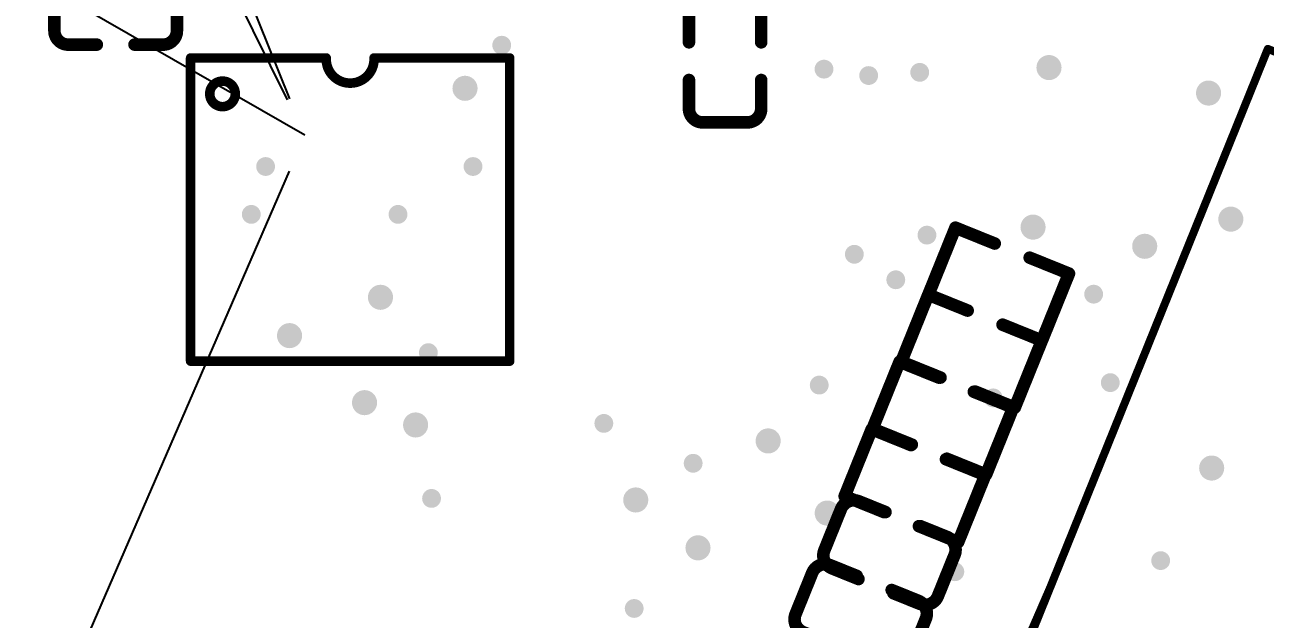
# Model space of a CAD drawing. Header units: millimetres. Extents: x 48.2 to 146, y 29.9 to 110.2.
# Drawn here: x 95.81 to 115.56, y 66.86 to 76.32 of the extents above; entities that cross this region are included whole.
import ezdxf

# ---------------------------------------------------------------- set-up
doc = ezdxf.new("R2010")
doc.units = ezdxf.units.MM
for name, color, linetype in [('KeepOutLayer', 6, 'Continuous'), ('PadHoleLayer', 156, 'Continuous'), ('TopOverlay', 2, 'Continuous'), ('ViaHoleLayer', 16, 'Continuous')]:
    doc.layers.add(name, color=color, linetype=linetype)
doc.dimstyles.new('ISO-25', dxfattribs={"dimtxt": 2.5, "dimasz": 2.5, "dimexe": 1.25, "dimexo": 0.625, "dimtad": 1, "dimtxsty": 'Standard', "dimcen": 2.5, "dimclrd": 3, "dimclre": 3, "dimclrt": 3, "dimadec": 0, "dimazin": 0, "dimtfac": 1, "dimtmove": 0, "dimatfit": 3, "dimfxl": 1, "dimarcsym": 0})

# ---------------------------------------------------------------- blocks, each defined once
blk = doc.blocks.new('SOP_8_32')
at = {"layer": 'TopOverlay', "const_width": 0.152}
for points in [[(-2.413, 0.381), (-2.413, 2.54)], [(2.413, 2.54), (-2.413, 2.54)], [(2.413, -2.54), (2.413, 2.54)], [(-2.393, 0.381), (-2.413, 0.381)], [(-2.413, -2.54), (-2.413, -0.381)], [(-2.393, -0.381), (-2.413, -0.381)], [(2.413, -2.54), (-2.413, -2.54)]]:
    blk.add_lwpolyline(points, dxfattribs=at)
at = {"layer": 'TopOverlay'}
for points, const_width in [([(-2.451, 2.54, 1), (-2.375, 2.54, 1)], 0.0762), ([(-2.451, 2.54, 1), (-2.375, 2.54, 1)], 0.0762), ([(2.375, 2.54, 1), (2.451, 2.54, 1)], 0.0762), ([(2.375, 2.54, 1), (2.451, 2.54, 1)], 0.0762), ([(-2.451, 0.381, 1), (-2.375, 0.381, 1)], 0.0762), ([(-2.451, 0.381, 1), (-2.375, 0.381, 1)], 0.0762), ([(-2.432, 0.381, 1), (-2.355, 0.381, 1)], 0.0762), ([(-2.432, 0.381, 1), (-2.355, 0.381, 1)], 0.0762), ([(-2.451, -0.381, 1), (-2.375, -0.381, 1)], 0.0762), ([(-2.451, -0.381, 1), (-2.375, -0.381, 1)], 0.0762), ([(-2.432, -0.381, 1), (-2.355, -0.381, 1)], 0.0762), ([(-2.432, -0.381, 1), (-2.355, -0.381, 1)], 0.0762), ([(-1.638, -2.032, 1), (-2.045, -2.032, 1)], 0.152), ([(-2.083, -2.032, 1), (-2.007, -2.032, 1)], 0.0762), ([(-1.676, -2.032, 1), (-1.6, -2.032, 1)], 0.0762), ([(-2.451, -2.54, 1), (-2.375, -2.54, 1)], 0.0762), ([(-2.451, -2.54, 1), (-2.375, -2.54, 1)], 0.0762), ([(2.375, -2.54, 1), (2.451, -2.54, 1)], 0.0762), ([(2.375, -2.54, 1), (2.451, -2.54, 1)], 0.0762)]:
    blk.add_lwpolyline(points, format="xyb", close=True, dxfattribs=dict(at, const_width=const_width))
at = {"layer": 'TopOverlay', "const_width": 0.152}
blk.add_lwpolyline([(-2.393, 0.381, -1), (-2.393, -0.381)], format="xyb", dxfattribs=at)
blk = doc.blocks.new('TF_CKT01_009D_35')
at = {"layer": 'PadHoleLayer'}
h = blk.add_hatch(color=156, dxfattribs=at)
edge = h.paths.add_edge_path()
edge.add_arc((-4, 3.3), 0.55, 0, 360)
h = blk.add_hatch(color=156, dxfattribs=at)
edge = h.paths.add_edge_path()
edge.add_arc((4, 3.3), 0.55, 0, 360)
at = {"layer": 'TopOverlay', "const_width": 0.127}
for points in [[(-6.731, 14.351), (-6.731, 0)], [(-6.731, 14.351), (8.001, 14.351)], [(8.001, 14.351), (8.001, -0.7)], [(-6.731, 0), (1.631, 0)], [(3.979, -0.678), (4.151, -0.7)], [(4.151, -0.7), (8.001, -0.7)]]:
    blk.add_lwpolyline(points, dxfattribs=at)
at = {"layer": 'TopOverlay', "const_width": 0.0635}
for points in [[(-6.763, 14.351, 1), (-6.699, 14.351, 1)], [(-6.763, 14.351, 1), (-6.699, 14.351, 1)], [(7.969, 14.351, 1), (8.033, 14.351, 1)], [(7.969, 14.351, 1), (8.033, 14.351, 1)], [(-6.763, 0, 1), (-6.699, 0, 1)], [(-6.763, 0, 1), (-6.699, 0, 1)], [(1.599, 0, 1), (1.662, 0, 1)], [(1.599, 0, 1), (1.663, 0, 1)], [(3.946, -0.677, 1), (4.009, -0.677, 1)], [(3.947, -0.678, 1), (4.01, -0.678, 1)], [(4.12, -0.7, 1), (4.183, -0.7, 1)], [(4.12, -0.7, 1), (4.183, -0.7, 1)], [(7.969, -0.7, 1), (8.033, -0.7, 1)], [(7.969, -0.7, 1), (8.033, -0.7, 1)]]:
    blk.add_lwpolyline(points, format="xyb", close=True, dxfattribs=at)
at = {"layer": 'TopOverlay', "const_width": 0.127}
blk.add_lwpolyline([(1.63, 0, -0.171831), (3.977, -0.677)], format="xyb", dxfattribs=at)
blk = doc.blocks.new('LC_0402_R_41')
at = {"layer": 'TopOverlay', "const_width": 0.2}
for points in [[(-0.975, 0.575), (-0.975, -0.575)], [(-0.3, 0.575), (-0.975, 0.575)], [(0.975, 0.575), (0.3, 0.575)], [(0.975, 0.575), (0.975, -0.575)], [(-0.3, -0.575), (-0.975, -0.575)], [(0.975, -0.575), (0.3, -0.575)]]:
    blk.add_lwpolyline(points, dxfattribs=at)
at = {"layer": 'TopOverlay', "const_width": 0.1}
for points in [[(-1.025, 0.575, 1), (-0.925, 0.575, 1)], [(-1.025, 0.575, 1), (-0.925, 0.575, 1)], [(-0.35, 0.575, 1), (-0.25, 0.575, 1)], [(0.25, 0.575, 1), (0.35, 0.575, 1)], [(0.925, 0.575, 1), (1.025, 0.575, 1)], [(0.925, 0.575, 1), (1.025, 0.575, 1)], [(-1.025, -0.575, 1), (-0.925, -0.575, 1)], [(-1.025, -0.575, 1), (-0.925, -0.575, 1)], [(-0.35, -0.575, 1), (-0.25, -0.575, 1)], [(0.25, -0.575, 1), (0.35, -0.575, 1)], [(0.925, -0.575, 1), (1.025, -0.575, 1)], [(0.925, -0.575, 1), (1.025, -0.575, 1)]]:
    blk.add_lwpolyline(points, format="xyb", close=True, dxfattribs=at)
blk = doc.blocks.new('LC_0402_R_42')
at = {"layer": 'TopOverlay', "const_width": 0.2}
for points in [[(-0.975, 0.575), (-0.975, -0.575)], [(-0.3, 0.575), (-0.975, 0.575)], [(0.975, 0.575), (0.3, 0.575)], [(0.975, 0.575), (0.975, -0.575)], [(-0.3, -0.575), (-0.975, -0.575)], [(0.975, -0.575), (0.3, -0.575)]]:
    blk.add_lwpolyline(points, dxfattribs=at)
at = {"layer": 'TopOverlay', "const_width": 0.1}
for points in [[(-1.025, 0.575, 1), (-0.925, 0.575, 1)], [(-1.025, 0.575, 1), (-0.925, 0.575, 1)], [(-0.35, 0.575, 1), (-0.25, 0.575, 1)], [(0.25, 0.575, 1), (0.35, 0.575, 1)], [(0.925, 0.575, 1), (1.025, 0.575, 1)], [(0.925, 0.575, 1), (1.025, 0.575, 1)], [(-1.025, -0.575, 1), (-0.925, -0.575, 1)], [(-1.025, -0.575, 1), (-0.925, -0.575, 1)], [(-0.35, -0.575, 1), (-0.25, -0.575, 1)], [(0.25, -0.575, 1), (0.35, -0.575, 1)], [(0.925, -0.575, 1), (1.025, -0.575, 1)], [(0.925, -0.575, 1), (1.025, -0.575, 1)]]:
    blk.add_lwpolyline(points, format="xyb", close=True, dxfattribs=at)
blk = doc.blocks.new('LC_0402_R_56')
at = {"layer": 'TopOverlay', "const_width": 0.2}
for points in [[(-0.975, -0.575), (-0.975, 0.575)], [(-0.975, 0.575), (-0.3, 0.575)], [(0.3, 0.575), (0.975, 0.575)], [(0.975, -0.575), (0.975, 0.575)], [(-0.975, -0.575), (-0.3, -0.575)], [(0.3, -0.575), (0.975, -0.575)]]:
    blk.add_lwpolyline(points, dxfattribs=at)
at = {"layer": 'TopOverlay', "const_width": 0.1}
for points in [[(-1.025, 0.575, 1), (-0.925, 0.575, 1)], [(-1.025, 0.575, 1), (-0.925, 0.575, 1)], [(-0.35, 0.575, 1), (-0.25, 0.575, 1)], [(0.25, 0.575, 1), (0.35, 0.575, 1)], [(0.925, 0.575, 1), (1.025, 0.575, 1)], [(0.925, 0.575, 1), (1.025, 0.575, 1)], [(-1.025, -0.575, 1), (-0.925, -0.575, 1)], [(-1.025, -0.575, 1), (-0.925, -0.575, 1)], [(-0.35, -0.575, 1), (-0.25, -0.575, 1)], [(0.25, -0.575, 1), (0.35, -0.575, 1)], [(0.925, -0.575, 1), (1.025, -0.575, 1)], [(0.925, -0.575, 1), (1.025, -0.575, 1)]]:
    blk.add_lwpolyline(points, format="xyb", close=True, dxfattribs=at)
blk = doc.blocks.new('LC_0402_R_57')
at = {"layer": 'TopOverlay', "const_width": 0.2}
for points in [[(-0.975, -0.575), (-0.975, 0.575)], [(-0.975, 0.575), (-0.3, 0.575)], [(0.3, 0.575), (0.975, 0.575)], [(0.975, -0.575), (0.975, 0.575)], [(-0.975, -0.575), (-0.3, -0.575)], [(0.3, -0.575), (0.975, -0.575)]]:
    blk.add_lwpolyline(points, dxfattribs=at)
at = {"layer": 'TopOverlay', "const_width": 0.1}
for points in [[(-1.025, 0.575, 1), (-0.925, 0.575, 1)], [(-1.025, 0.575, 1), (-0.925, 0.575, 1)], [(-0.35, 0.575, 1), (-0.25, 0.575, 1)], [(0.25, 0.575, 1), (0.35, 0.575, 1)], [(0.925, 0.575, 1), (1.025, 0.575, 1)], [(0.925, 0.575, 1), (1.025, 0.575, 1)], [(-1.025, -0.575, 1), (-0.925, -0.575, 1)], [(-1.025, -0.575, 1), (-0.925, -0.575, 1)], [(-0.35, -0.575, 1), (-0.25, -0.575, 1)], [(0.25, -0.575, 1), (0.35, -0.575, 1)], [(0.925, -0.575, 1), (1.025, -0.575, 1)], [(0.925, -0.575, 1), (1.025, -0.575, 1)]]:
    blk.add_lwpolyline(points, format="xyb", close=True, dxfattribs=at)
blk = doc.blocks.new('LC_0402_C_91')
at = {"layer": 'TopOverlay', "const_width": 0.2}
for points in [[(-0.975, 0.355, -0.414214), (-0.755, 0.575)], [(0.755, 0.575, -0.414214), (0.975, 0.355)], [(-0.755, -0.575, -0.414214), (-0.975, -0.355)], [(0.975, -0.355, -0.414214), (0.755, -0.575)]]:
    blk.add_lwpolyline(points, format="xyb", dxfattribs=at)
at = {"layer": 'TopOverlay', "const_width": 0.1}
for points in [[(-0.805, 0.575, 1), (-0.705, 0.575, 1)], [(-0.8, 0.575, 1), (-0.7, 0.575, 1)], [(-0.35, 0.575, 1), (-0.25, 0.575, 1)], [(0.25, 0.575, 1), (0.35, 0.575, 1)], [(0.7, 0.575, 1), (0.8, 0.575, 1)], [(0.705, 0.575, 1), (0.805, 0.575, 1)], [(-1.025, 0.355, 1), (-0.925, 0.355, 1)], [(-1.025, 0.355, 1), (-0.925, 0.355, 1)], [(0.925, 0.355, 1), (1.025, 0.355, 1)], [(0.925, 0.355, 1), (1.025, 0.355, 1)], [(-1.025, -0.355, 1), (-0.925, -0.355, 1)], [(-1.025, -0.355, 1), (-0.925, -0.355, 1)], [(0.925, -0.355, 1), (1.025, -0.355, 1)], [(0.925, -0.355, 1), (1.025, -0.355, 1)], [(-0.805, -0.575, 1), (-0.705, -0.575, 1)], [(-0.8, -0.575, 1), (-0.7, -0.575, 1)], [(-0.35, -0.575, 1), (-0.25, -0.575, 1)], [(0.25, -0.575, 1), (0.35, -0.575, 1)], [(0.7, -0.575, 1), (0.8, -0.575, 1)], [(0.705, -0.575, 1), (0.805, -0.575, 1)]]:
    blk.add_lwpolyline(points, format="xyb", close=True, dxfattribs=at)
at = {"layer": 'TopOverlay', "const_width": 0.2}
for points in [[(-0.75, 0.575), (-0.3, 0.575)], [(0.3, 0.575), (0.75, 0.575)], [(-0.975, 0.355), (-0.975, -0.355)], [(0.975, 0.355), (0.975, -0.355)], [(-0.75, -0.575), (-0.3, -0.575)], [(0.3, -0.575), (0.75, -0.575)]]:
    blk.add_lwpolyline(points, dxfattribs=at)
blk = doc.blocks.new('LC_0402_C_93')
at = {"layer": 'TopOverlay', "const_width": 0.2}
for points in [[(-0.975, 0.355, -0.414214), (-0.755, 0.575)], [(0.755, 0.575, -0.414214), (0.975, 0.355)], [(-0.755, -0.575, -0.414214), (-0.975, -0.355)], [(0.975, -0.355, -0.414214), (0.755, -0.575)]]:
    blk.add_lwpolyline(points, format="xyb", dxfattribs=at)
at = {"layer": 'TopOverlay', "const_width": 0.1}
for points in [[(-0.805, 0.575, 1), (-0.705, 0.575, 1)], [(-0.8, 0.575, 1), (-0.7, 0.575, 1)], [(-0.35, 0.575, 1), (-0.25, 0.575, 1)], [(0.25, 0.575, 1), (0.35, 0.575, 1)], [(0.7, 0.575, 1), (0.8, 0.575, 1)], [(0.705, 0.575, 1), (0.805, 0.575, 1)], [(-1.025, 0.355, 1), (-0.925, 0.355, 1)], [(-1.025, 0.355, 1), (-0.925, 0.355, 1)], [(0.925, 0.355, 1), (1.025, 0.355, 1)], [(0.925, 0.355, 1), (1.025, 0.355, 1)], [(-1.025, -0.355, 1), (-0.925, -0.355, 1)], [(-1.025, -0.355, 1), (-0.925, -0.355, 1)], [(0.925, -0.355, 1), (1.025, -0.355, 1)], [(0.925, -0.355, 1), (1.025, -0.355, 1)], [(-0.805, -0.575, 1), (-0.705, -0.575, 1)], [(-0.8, -0.575, 1), (-0.7, -0.575, 1)], [(-0.35, -0.575, 1), (-0.25, -0.575, 1)], [(0.25, -0.575, 1), (0.35, -0.575, 1)], [(0.7, -0.575, 1), (0.8, -0.575, 1)], [(0.705, -0.575, 1), (0.805, -0.575, 1)]]:
    blk.add_lwpolyline(points, format="xyb", close=True, dxfattribs=at)
at = {"layer": 'TopOverlay', "const_width": 0.2}
for points in [[(-0.3, 0.575), (-0.75, 0.575)], [(0.75, 0.575), (0.3, 0.575)], [(-0.975, 0.355), (-0.975, -0.355)], [(0.975, 0.355), (0.975, -0.355)], [(-0.3, -0.575), (-0.75, -0.575)], [(0.75, -0.575), (0.3, -0.575)]]:
    blk.add_lwpolyline(points, dxfattribs=at)
blk = doc.blocks.new('LC_0402_C_94')
at = {"layer": 'TopOverlay', "const_width": 0.2}
for points in [[(-0.975, 0.355, -0.414214), (-0.755, 0.575)], [(0.755, 0.575, -0.414214), (0.975, 0.355)], [(-0.755, -0.575, -0.414214), (-0.975, -0.355)], [(0.975, -0.355, -0.414214), (0.755, -0.575)]]:
    blk.add_lwpolyline(points, format="xyb", dxfattribs=at)
at = {"layer": 'TopOverlay', "const_width": 0.1}
for points in [[(-0.805, 0.575, 1), (-0.705, 0.575, 1)], [(-0.8, 0.575, 1), (-0.7, 0.575, 1)], [(-0.35, 0.575, 1), (-0.25, 0.575, 1)], [(0.25, 0.575, 1), (0.35, 0.575, 1)], [(0.7, 0.575, 1), (0.8, 0.575, 1)], [(0.705, 0.575, 1), (0.805, 0.575, 1)], [(-1.025, 0.355, 1), (-0.925, 0.355, 1)], [(-1.025, 0.355, 1), (-0.925, 0.355, 1)], [(0.925, 0.355, 1), (1.025, 0.355, 1)], [(0.925, 0.355, 1), (1.025, 0.355, 1)], [(-1.025, -0.355, 1), (-0.925, -0.355, 1)], [(-1.025, -0.355, 1), (-0.925, -0.355, 1)], [(0.925, -0.355, 1), (1.025, -0.355, 1)], [(0.925, -0.355, 1), (1.025, -0.355, 1)], [(-0.805, -0.575, 1), (-0.705, -0.575, 1)], [(-0.8, -0.575, 1), (-0.7, -0.575, 1)], [(-0.35, -0.575, 1), (-0.25, -0.575, 1)], [(0.25, -0.575, 1), (0.35, -0.575, 1)], [(0.7, -0.575, 1), (0.8, -0.575, 1)], [(0.705, -0.575, 1), (0.805, -0.575, 1)]]:
    blk.add_lwpolyline(points, format="xyb", close=True, dxfattribs=at)
at = {"layer": 'TopOverlay', "const_width": 0.2}
for points in [[(-0.3, 0.575), (-0.75, 0.575)], [(0.75, 0.575), (0.3, 0.575)], [(-0.975, 0.355), (-0.975, -0.355)], [(0.975, 0.355), (0.975, -0.355)], [(-0.3, -0.575), (-0.75, -0.575)], [(0.75, -0.575), (0.3, -0.575)]]:
    blk.add_lwpolyline(points, dxfattribs=at)
blk = doc.blocks.new('LC_0402_C_95')
at = {"layer": 'TopOverlay', "const_width": 0.2}
for points in [[(-0.975, 0.355, -0.414214), (-0.755, 0.575)], [(0.755, 0.575, -0.414214), (0.975, 0.355)], [(-0.755, -0.575, -0.414214), (-0.975, -0.355)], [(0.975, -0.355, -0.414214), (0.755, -0.575)]]:
    blk.add_lwpolyline(points, format="xyb", dxfattribs=at)
at = {"layer": 'TopOverlay', "const_width": 0.1}
for points in [[(-0.805, 0.575, 1), (-0.705, 0.575, 1)], [(-0.8, 0.575, 1), (-0.7, 0.575, 1)], [(-0.35, 0.575, 1), (-0.25, 0.575, 1)], [(0.25, 0.575, 1), (0.35, 0.575, 1)], [(0.7, 0.575, 1), (0.8, 0.575, 1)], [(0.705, 0.575, 1), (0.805, 0.575, 1)], [(-1.025, 0.355, 1), (-0.925, 0.355, 1)], [(-1.025, 0.355, 1), (-0.925, 0.355, 1)], [(0.925, 0.355, 1), (1.025, 0.355, 1)], [(0.925, 0.355, 1), (1.025, 0.355, 1)], [(-1.025, -0.355, 1), (-0.925, -0.355, 1)], [(-1.025, -0.355, 1), (-0.925, -0.355, 1)], [(0.925, -0.355, 1), (1.025, -0.355, 1)], [(0.925, -0.355, 1), (1.025, -0.355, 1)], [(-0.805, -0.575, 1), (-0.705, -0.575, 1)], [(-0.8, -0.575, 1), (-0.7, -0.575, 1)], [(-0.35, -0.575, 1), (-0.25, -0.575, 1)], [(0.25, -0.575, 1), (0.35, -0.575, 1)], [(0.7, -0.575, 1), (0.8, -0.575, 1)], [(0.705, -0.575, 1), (0.805, -0.575, 1)]]:
    blk.add_lwpolyline(points, format="xyb", close=True, dxfattribs=at)
at = {"layer": 'TopOverlay', "const_width": 0.2}
for points in [[(-0.75, 0.575), (-0.3, 0.575)], [(0.3, 0.575), (0.75, 0.575)], [(-0.975, -0.355), (-0.975, 0.355)], [(0.975, -0.355), (0.975, 0.355)], [(-0.75, -0.575), (-0.3, -0.575)], [(0.3, -0.575), (0.75, -0.575)]]:
    blk.add_lwpolyline(points, dxfattribs=at)
blk = doc.blocks.new('*D111')
at = {"color": 3, "lineweight": -2}
for p, q in [((48.24, 104.439), (74.735, 89.225)), ((100.266, 74.566), (76.903, 87.981))]:
    blk.add_line(p, q, dxfattribs=at)
at = {"color": 3}
blk.add_solid([(74.943, 89.587), (74.528, 88.864), (76.903, 87.981)], dxfattribs=at)
at = {"layer": 'Defpoints', "color": 0}
for p in [(76.903, 87.981), (100.266, 74.566)]:
    blk.add_point(p, dxfattribs=at)
at = {"color": 3, "insert": (55.42, 102.718), "char_height": 2.5, "attachment_point": 5, "rotation": 330.1358}
blk.add_mtext('R26,94', dxfattribs=at)
blk = doc.blocks.new('*D114')
at = {"color": 3, "lineweight": -2}
for p, q in [((100.017, 73.993), (83.241, 35.336)), ((112.591, 68.536), (95.814, 29.879)), ((86.032, 35.487), (94.019, 32.021))]:
    blk.add_line(p, q, dxfattribs=at)
at = {"color": 3}
for points in [[(86.198, 35.869), (85.866, 35.105), (83.738, 36.483)], [(94.184, 32.403), (93.853, 31.639), (96.312, 31.026)]]:
    blk.add_solid(points, dxfattribs=at)
at = {"layer": 'Defpoints', "color": 0}
for p in [(100.266, 74.566), (112.84, 69.109), (96.312, 31.026)]:
    blk.add_point(p, dxfattribs=at)
at = {"color": 3, "insert": (90.855, 35.665), "char_height": 2.5, "attachment_point": 5, "rotation": 336.5397}
blk.add_mtext('13,71', dxfattribs=at)
blk = doc.blocks.new('*D116')
at = {"color": 3, "lineweight": -2}
for p, q in [((100.032, 75.145), (86.28, 109.147)), ((84.431, 107.051), (70.309, 101.339)), ((81.274, 67.559), (67.523, 101.561))]:
    blk.add_line(p, q, dxfattribs=at)
at = {"color": 3}
for points in [[(84.275, 107.437), (84.588, 106.664), (86.749, 107.988)], [(70.153, 101.725), (70.466, 100.953), (67.992, 100.402)]]:
    blk.add_solid(points, dxfattribs=at)
at = {"layer": 'Defpoints', "color": 0}
for p in [(67.992, 100.402), (100.266, 74.566), (81.509, 66.98)]:
    blk.add_point(p, dxfattribs=at)
at = {"color": 3, "insert": (76.589, 106.126), "char_height": 2.5, "attachment_point": 5, "rotation": 22.0201}
blk.add_mtext('20,23', dxfattribs=at)
blk = doc.blocks.new('*D117')
at = {"color": 3, "lineweight": -2}
for p, q in [((115.177, 82.593), (101.785, 109.83)), ((89.394, 102.345), (100.093, 107.606)), ((99.99, 75.127), (86.599, 102.364))]:
    blk.add_line(p, q, dxfattribs=at)
at = {"color": 3}
for points in [[(99.91, 107.979), (100.277, 107.232), (102.337, 108.709)], [(89.21, 102.719), (89.578, 101.971), (87.151, 101.242)]]:
    blk.add_solid(points, dxfattribs=at)
at = {"layer": 'Defpoints', "color": 0}
for p in [(102.337, 108.709), (115.452, 82.032), (100.266, 74.566)]:
    blk.add_point(p, dxfattribs=at)
at = {"color": 3, "insert": (93.825, 106.845), "char_height": 2.5, "attachment_point": 5, "rotation": 26.1809}
blk.add_mtext('16,92', dxfattribs=at)
blk = doc.blocks.new('*D122')
at = {"color": 3, "lineweight": -2}
for p, q in [((116.179, 75.705), (145.97, 63.668)), ((110.66, 62.045), (140.451, 50.009)), ((140.229, 52.795), (143.874, 61.819))]:
    blk.add_line(p, q, dxfattribs=at)
at = {"color": 3}
for points in [[(143.488, 61.975), (144.261, 61.662), (144.811, 64.136)], [(139.842, 52.951), (140.615, 52.639), (139.292, 50.477)]]:
    blk.add_solid(points, dxfattribs=at)
at = {"layer": 'Defpoints', "color": 0}
for p in [(115.599, 75.939), (144.811, 64.136), (110.08, 62.28)]:
    blk.add_point(p, dxfattribs=at)
at = {"color": 3, "insert": (140.12, 58.087), "char_height": 2.5, "attachment_point": 5, "rotation": 68}
blk.add_mtext('14,73', dxfattribs=at)

msp = doc.modelspace()

# ---------------------------------------------------------------- hatches: boundary and pattern name
at = {"layer": 'ViaHoleLayer'}
h = msp.add_hatch(color=16, dxfattribs=at)
edge = h.paths.add_edge_path()
edge.add_arc((103.403, 75.997), 0.15, 0, 360)
h = msp.add_hatch(color=16, dxfattribs=at)
edge = h.paths.add_edge_path()
edge.add_arc((112.116, 75.641), 0.2, 0, 360)
h = msp.add_hatch(color=16, dxfattribs=at)
edge = h.paths.add_edge_path()
edge.add_arc((108.534, 75.616), 0.15, 0, 360)
h = msp.add_hatch(color=16, dxfattribs=at)
edge = h.paths.add_edge_path()
edge.add_arc((109.245, 75.514), 0.15, 0, 360)
h = msp.add_hatch(color=16, dxfattribs=at)
edge = h.paths.add_edge_path()
edge.add_arc((110.058, 75.565), 0.15, 0, 360)
h = msp.add_hatch(color=16, dxfattribs=at)
edge = h.paths.add_edge_path()
edge.add_arc((102.819, 75.311), 0.2, 0, 360)
h = msp.add_hatch(color=16, dxfattribs=at)
edge = h.paths.add_edge_path()
edge.add_arc((114.656, 75.235), 0.2, 0, 360)
h = msp.add_hatch(color=16, dxfattribs=at)
edge = h.paths.add_edge_path()
edge.add_arc((99.644, 74.066), 0.15, 0, 360)
h = msp.add_hatch(color=16, dxfattribs=at)
edge = h.paths.add_edge_path()
edge.add_arc((102.946, 74.066), 0.15, 0, 360)
h = msp.add_hatch(color=16, dxfattribs=at)
edge = h.paths.add_edge_path()
edge.add_arc((99.416, 73.304), 0.15, 0, 360)
h = msp.add_hatch(color=16, dxfattribs=at)
edge = h.paths.add_edge_path()
edge.add_arc((101.752, 73.304), 0.15, 0, 360)
h = msp.add_hatch(color=16, dxfattribs=at)
edge = h.paths.add_edge_path()
edge.add_arc((111.862, 73.101), 0.2, 0, 360)
h = msp.add_hatch(color=16, dxfattribs=at)
edge = h.paths.add_edge_path()
edge.add_arc((115.011, 73.228), 0.2, 0, 360)
h = msp.add_hatch(color=16, dxfattribs=at)
edge = h.paths.add_edge_path()
edge.add_arc((110.173, 72.974), 0.15, 0, 360)
h = msp.add_hatch(color=16, dxfattribs=at)
edge = h.paths.add_edge_path()
edge.add_arc((113.64, 72.796), 0.2, 0, 360)
h = msp.add_hatch(color=16, dxfattribs=at)
edge = h.paths.add_edge_path()
edge.add_arc((109.017, 72.669), 0.15, 0, 360)
h = msp.add_hatch(color=16, dxfattribs=at)
edge = h.paths.add_edge_path()
edge.add_arc((109.677, 72.263), 0.15, 0, 360)
h = msp.add_hatch(color=16, dxfattribs=at)
edge = h.paths.add_edge_path()
edge.add_arc((101.473, 71.984), 0.2, 0, 360)
h = msp.add_hatch(color=16, dxfattribs=at)
edge = h.paths.add_edge_path()
edge.add_arc((112.827, 72.034), 0.15, 0, 360)
h = msp.add_hatch(color=16, dxfattribs=at)
edge = h.paths.add_edge_path()
edge.add_arc((100.025, 71.374), 0.2, 0, 360)
h = msp.add_hatch(color=16, dxfattribs=at)
edge = h.paths.add_edge_path()
edge.add_arc((102.235, 71.103), 0.15, 0, 360)
h = msp.add_hatch(color=16, dxfattribs=at)
edge = h.paths.add_edge_path()
edge.add_arc((108.458, 70.587), 0.15, 0, 360)
h = msp.add_hatch(color=16, dxfattribs=at)
edge = h.paths.add_edge_path()
edge.add_arc((113.092, 70.626), 0.15, 0, 360)
h = msp.add_hatch(color=16, dxfattribs=at)
edge = h.paths.add_edge_path()
edge.add_arc((101.219, 70.307), 0.2, 0, 360)
h = msp.add_hatch(color=16, dxfattribs=at)
edge = h.paths.add_edge_path()
edge.add_arc((111.227, 70.383), 0.15, 0, 360)
h = msp.add_hatch(color=16, dxfattribs=at)
edge = h.paths.add_edge_path()
edge.add_arc((102.032, 69.952), 0.2, 0, 360)
h = msp.add_hatch(color=16, dxfattribs=at)
edge = h.paths.add_edge_path()
edge.add_arc((105.029, 69.977), 0.15, 0, 360)
h = msp.add_hatch(color=16, dxfattribs=at)
edge = h.paths.add_edge_path()
edge.add_arc((107.645, 69.698), 0.2, 0, 360)
h = msp.add_hatch(color=16, dxfattribs=at)
edge = h.paths.add_edge_path()
edge.add_arc((106.451, 69.342), 0.15, 0, 360)
h = msp.add_hatch(color=16, dxfattribs=at)
edge = h.paths.add_edge_path()
edge.add_arc((114.706, 69.266), 0.2, 0, 360)
h = msp.add_hatch(color=16, dxfattribs=at)
edge = h.paths.add_edge_path()
edge.add_arc((102.286, 68.783), 0.15, 0, 360)
h = msp.add_hatch(color=16, dxfattribs=at)
edge = h.paths.add_edge_path()
edge.add_arc((105.537, 68.758), 0.2, 0, 360)
h = msp.add_hatch(color=16, dxfattribs=at)
edge = h.paths.add_edge_path()
edge.add_arc((108.585, 68.549), 0.2, 0, 360)
h = msp.add_hatch(color=16, dxfattribs=at)
edge = h.paths.add_edge_path()
edge.add_arc((106.528, 67.996), 0.2, 0, 360)
h = msp.add_hatch(color=16, dxfattribs=at)
edge = h.paths.add_edge_path()
edge.add_arc((113.894, 67.793), 0.15, 0, 360)
h = msp.add_hatch(color=16, dxfattribs=at)
edge = h.paths.add_edge_path()
edge.add_arc((110.617, 67.615), 0.15, 0, 360)
h = msp.add_hatch(color=16, dxfattribs=at)
edge = h.paths.add_edge_path()
edge.add_arc((105.512, 67.031), 0.15, 0, 360)

# ---------------------------------------------------------------- linework, layer by layer
at = {"layer": 'KeepOutLayer', "const_width": 0.127}
msp.add_lwpolyline([(127.206, 74.566, 1), (73.326, 74.566, 1)], format="xyb", close=True, dxfattribs=at)

# ---------------------------------------------------------------- block references
msp.add_blockref('LC_0402_C_95', (97.257, 76.581))
for name, p, rotation in [('LC_0402_C_91', (106.959, 75.743), 90), ('SOP_8_32', (100.99, 73.381), 270), ('TF_CKT01_009D_35', (125.908, 63.144), 68.00000000000001), ('LC_0402_R_42', (111.315, 72.194), 158), ('LC_0402_R_57', (110.883, 71.127), 338), ('LC_0402_R_56', (110.426, 70.06), 338), ('LC_0402_R_41', (109.982, 68.986), 158), ('LC_0402_C_94', (109.576, 67.92), 158), ('LC_0402_C_93', (109.118, 66.904), 158)]:
    msp.add_blockref(name, p, dxfattribs=dict(rotation=rotation))

# ---------------------------------------------------------------- dimensions: what is measured, and where the dimension line sits
for p1, p2, distance, picture, middle in [((100.266, 74.566), (115.452, 82.032), 29.726, '*D117', (93.825, 106.845)), ((100.266, 74.566), (81.509, 66.98), -36.052, '*D116', (76.589, 106.126)), ((110.08, 62.28), (115.599, 75.939), -31.506, '*D122', (140.12, 58.087)), ((100.266, 74.566), (112.84, 69.109), -41.515, '*D114', (90.855, 35.665))]:
    dim = msp.add_aligned_dim(p1=p1, p2=p2, distance=distance, dimstyle='ISO-25')
    dim.commit()
    dim.dimension.update_dxf_attribs({"geometry": picture, "text_midpoint": middle})
dim = msp.add_radius_dim(center=(100.266, 74.566), mpoint=(76.903, 87.981), dimstyle='ISO-25')
dim.commit()
dim.dimension.update_dxf_attribs({"geometry": '*D111', "text_midpoint": (54.383, 100.912), "dimtype": 164})

doc.saveas('drawing.dxf')
